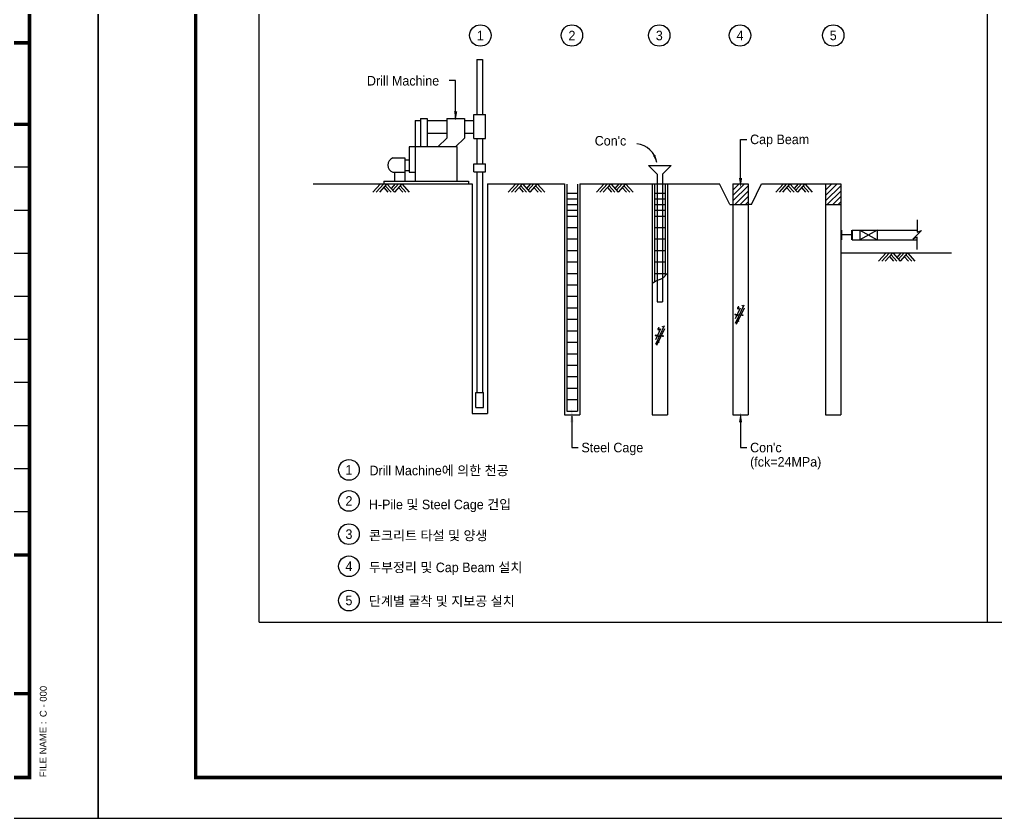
# Model space of a CAD drawing. Header units: millimetres. Extents: x 1073475 to 2890243, y -1340830 to -367733.
# Drawn here: x 2763748 to 2768041, y -373673 to -370163 of the extents above; entities that cross this region are included whole.
import ezdxf
from ezdxf.enums import TextEntityAlignment as Align

# ---------------------------------------------------------------- set-up
doc = ezdxf.new("R2010")
doc.units = ezdxf.units.MM
doc.header["$LTSCALE"] = 50
doc.linetypes.add('CENTER2', pattern=[28.575, 19.05, -3.175, 3.175, -3.175])
doc.linetypes.add('HIDDEN2', pattern=[4.7625, 3.175, -1.5875])
for name, color, linetype in [('1', 1, 'Continuous'), ('11', 11, 'Continuous'), ('3', 3, 'Continuous'), ('4', 4, 'Continuous'), ('5', 6, 'CENTER2'), ('6', 6, 'Continuous'), ('C-DIM', 7, 'Continuous'), ('C-DIM-1', 9, 'Continuous'), ('DIM', 7, 'Continuous'), ('MWO', 5, 'Continuous'), ('TEX', 3, 'Continuous'), ('TEXT', 3, 'Continuous')]:
    doc.layers.add(name, color=color, linetype=linetype)
doc.layers.add('defpoint', color=193, linetype='Continuous', plot=False)
doc.styles.add('RXHG', font='arial.ttf')
doc.styles.add('돋움', font='')
doc.styles.get('돋움').set_extended_font_data('Dotum')

# ---------------------------------------------------------------- blocks, each defined once
blk = doc.blocks.new('dbox')
at = {"layer": '11'}
for p, q in [((4288, 1800), (4288, 57600)), ((81088, 57600), (81088, 1800)), ((81088, 1800), (4288, 1800))]:
    blk.add_line(p, q, dxfattribs=at)
at = {"layer": '11', "const_width": 150}
blk.add_lwpolyline([(81088, 1800), (4288, 1800), (4288, 57600), (81088, 57600)], close=True, dxfattribs=at)
for points in [[(81088, 34076), (74675, 34076)], [(81088, 30501), (74675, 30501)], [(81088, 11577), (74675, 11577)], [(81088, 5480), (74675, 5480)]]:
    blk.add_lwpolyline(points, dxfattribs=at)
at = {"layer": '3'}
for p, q in [((81088, 28609), (74675, 28609)), ((81088, 26717), (74675, 26717)), ((81088, 24824), (74675, 24824)), ((81088, 22932), (74675, 22932)), ((81088, 21039), (74675, 21039)), ((81088, 19147), (74675, 19147)), ((81088, 17255), (74675, 17255)), ((81088, 15362), (74675, 15362)), ((81088, 13470), (74675, 13470))]:
    blk.add_line(p, q, dxfattribs=at)
at = {"layer": 'TEXT', "color": 7}
for p, q in [((0, 0), (0, 59400)), ((84100, 59400), (84100, 0)), ((84100, 0), (0, 0))]:
    blk.add_line(p, q, dxfattribs=at)
at = {"layer": 'TEX', "color": 7, "linetype": 'Continuous', "style": 'RXHG', "width": 1}
blk.add_text('FILE NAME : ', height=300, rotation=90, dxfattribs=at).set_placement((81831, 1813))
at = {"layer": 'TEX', "color": 6, "linetype": 'Continuous', "style": 'RXHG', "width": 1}
for tag, p in [('일자', (76628, 15972)), ('축척', (76628, 13925)), ('설계번호', (76684, 12170))]:
    blk.add_attdef(tag, p, '', height=300, dxfattribs=at)
at = {"layer": 'TEX', "color": 7, "linetype": 'Continuous', "style": 'RXHG', "width": 1}
blk.add_attdef('파일명', (81840, 4453), '', height=300, rotation=90, dxfattribs=at)
at = {"layer": 'TEX', "linetype": 'Continuous', "style": 'RXHG', "width": 1}
for tag, p in [('도면명-1', (77799, 3389)), ('도면명-2', (77799, 2662))]:
    blk.add_attdef(tag, text='', height=400, dxfattribs=at).set_placement(p, align=Align.CENTER)
blk = doc.blocks.new('A$C12496A70')
at = {"color": 7}
for p, q in [((1468.6, -609.3), (1468.6, -1170)), ((1492.2, -609.3), (1492.2, -1170)), ((-44, -652.4), (655, -652.4)), ((655, -652.4), (655, -1660.4)), ((722.2, -652.4), (1061.3, -652.4)), ((722.2, -652.4), (722.2, -1660.4)), ((1061.3, -652.4), (1061.3, -1666.7)), ((1071.4, -653.6), (1071.4, -1649.9)), ((1118.4, -653.6), (1118.4, -1649.9)), ((1128.5, -652.4), (1128.5, -1666.7)), ((1128.5, -652.4), (1742.1, -652.4)), ((1446.8, -652.4), (1446.8, -1666.7)), ((1456.9, -653.6), (1456.9, -1081.6)), ((1503.9, -653.6), (1503.9, -1054.6)), ((1514, -652.4), (1514, -1666.7)), ((1801.3, -652.4), (1801.3, -1666.7)), ((1868.5, -652.4), (1868.5, -1666.7)), ((1927.6, -652.4), (2275.1, -652.4)), ((2207.9, -742.7), (2275.1, -742.7)), ((655, -1660.4), (722.2, -1660.4)), ((1061.3, -1666.7), (1128.5, -1666.7)), ((1446.8, -1666.7), (1514, -1666.7)), ((1801.3, -1666.7), (1868.5, -1666.7))]:
    blk.add_line(p, q, dxfattribs=at)
for p, q in [((1787.3, -742.7), (1742.1, -652.4)), ((1801.3, -652.4), (1868.5, -652.4)), ((1882.5, -742.7), (1927.6, -652.4)), ((2207.9, -652.4), (2275.1, -652.4)), ((1787.3, -742.7), (1801.3, -742.7)), ((1882.5, -742.7), (1868.5, -742.7)), ((2325.5, -855.4), (2611.1, -855.4)), ((2325.5, -897.4), (2611.1, -897.4)), ((2275.1, -955.5), (2762.4, -955.5)), ((1468.6, -1170), (1492.2, -1170))]:
    blk.add_line(p, q)
at = {"color": 1}
for p, q in [((1071.4, -692.3), (1118.4, -692.3)), ((1071.4, -717.5), (1118.4, -717.5)), ((1456.9, -692.3), (1503.9, -692.3)), ((1456.9, -717.5), (1503.9, -717.5)), ((1071.4, -742.7), (1118.4, -742.7)), ((1071.4, -767.9), (1118.4, -767.9)), ((1456.9, -742.7), (1503.9, -742.7)), ((1456.9, -767.9), (1503.9, -767.9)), ((1071.4, -793.1), (1118.4, -793.1)), ((1456.9, -793.1), (1503.9, -793.1)), ((1071.4, -843.5), (1118.4, -843.5)), ((1456.9, -843.5), (1503.9, -843.5)), ((1071.4, -893.9), (1118.4, -893.9)), ((1456.9, -893.9), (1503.9, -893.9)), ((1071.4, -944.3), (1118.4, -944.3)), ((1456.9, -944.3), (1503.9, -944.3)), ((1071.4, -994.7), (1118.4, -994.7)), ((1456.9, -994.7), (1503.9, -994.7)), ((1071.4, -1045.1), (1118.4, -1045.1)), ((1456.9, -1045.1), (1503.9, -1045.1)), ((1071.4, -1095.5), (1118.4, -1095.5)), ((1071.4, -1145.9), (1118.4, -1145.9)), ((1071.4, -1196.3), (1118.4, -1196.3)), ((1071.4, -1246.7), (1118.4, -1246.7)), ((1071.4, -1297.1), (1118.4, -1297.1)), ((1071.4, -1347.5), (1118.4, -1347.5)), ((1071.4, -1397.9), (1118.4, -1397.9)), ((1071.4, -1448.3), (1118.4, -1448.3)), ((1071.4, -1498.7), (1118.4, -1498.7)), ((1071.4, -1549.1), (1118.4, -1549.1)), ((1071.4, -1599.5), (1118.4, -1599.5)), ((1071.4, -1649.9), (1118.4, -1649.9))]:
    blk.add_line(p, q, dxfattribs=at)
at = {"color": 7, "linetype": 'HIDDEN2'}
blk.add_line((1801.3, -742.7), (1868.5, -742.7), dxfattribs=at)
at = {"layer": '1'}
for p, q in [((251.9, -652.4), (219.2, -688)), ((266.5, -652.4), (233.8, -688)), ((281.1, -652.4), (248.4, -688)), ((266.5, -668.3), (284.6, -688)), ((273.8, -660.3), (299.2, -688)), ((281.1, -652.4), (313.8, -688)), ((317.3, -652.4), (299.2, -672.1)), ((331.9, -652.4), (306.5, -680.1)), ((346.5, -652.4), (313.8, -688)), ((331.9, -668.3), (350, -688)), ((339.2, -660.3), (364.6, -688)), ((346.5, -652.4), (379.2, -688)), ((846.9, -652.4), (814.2, -688)), ((861.5, -652.4), (828.8, -688)), ((876.1, -652.4), (843.4, -688)), ((861.5, -668.3), (879.6, -688)), ((868.8, -660.3), (894.2, -688)), ((876.1, -652.4), (908.8, -688)), ((912.3, -652.4), (894.2, -672.1)), ((926.8, -652.4), (901.5, -680.1)), ((941.4, -652.4), (908.8, -688)), ((926.8, -668.3), (944.9, -688)), ((934.1, -660.3), (959.5, -688)), ((941.4, -652.4), (974.1, -688)), ((1235.1, -652.4), (1202.4, -688)), ((1249.7, -652.4), (1217, -688)), ((1264.3, -652.4), (1231.6, -688)), ((1249.7, -668.3), (1267.8, -688)), ((1257, -660.3), (1282.4, -688)), ((1264.3, -652.4), (1297, -688)), ((1300.5, -652.4), (1282.4, -672.1)), ((1315.1, -652.4), (1289.7, -680.1)), ((1329.7, -652.4), (1297, -688)), ((1315.1, -668.3), (1333.2, -688)), ((1322.4, -660.3), (1347.8, -688)), ((1329.7, -652.4), (1362.4, -688)), ((2022.9, -652.4), (1990.3, -688)), ((2037.5, -652.4), (2004.8, -688)), ((2052.1, -652.4), (2019.4, -688)), ((2037.5, -668.3), (2055.6, -688)), ((2044.8, -660.3), (2070.2, -688)), ((2052.1, -652.4), (2084.8, -688)), ((2088.3, -652.4), (2070.2, -672.1)), ((2102.9, -652.4), (2077.5, -680.1)), ((2117.5, -652.4), (2084.8, -688)), ((2102.9, -668.3), (2121, -688)), ((2110.2, -660.3), (2135.6, -688)), ((2117.5, -652.4), (2150.2, -688)), ((2474.2, -955.5), (2441.6, -991.1)), ((2488.8, -955.5), (2456.2, -991.1)), ((2503.4, -955.5), (2470.7, -991.1)), ((2488.8, -971.4), (2506.9, -991.1)), ((2496.1, -963.4), (2521.5, -991.1)), ((2503.4, -955.5), (2536.1, -991.1)), ((2539.6, -955.5), (2521.5, -975.2)), ((2554.2, -955.5), (2528.8, -983.2)), ((2568.8, -955.5), (2536.1, -991.1)), ((2554.2, -971.4), (2572.3, -991.1)), ((2561.5, -963.4), (2586.9, -991.1)), ((2568.8, -955.5), (2601.5, -991.1))]:
    blk.add_line(p, q, dxfattribs=at)
at = {"layer": '4'}
for p, q in [((676, -105.3), (676, -346.8)), ((701.2, -105.3), (701.2, -346.8)), ((405.2, -374.2), (405.2, -639.8)), ((405.2, -374.2), (428.3, -374.2)), ((428.3, -364.3), (428.3, -489)), ((428.3, -364.3), (457.4, -364.3)), ((457.4, -364.3), (457.4, -489)), ((457.4, -374.2), (544, -374.2)), ((544, -364.3), (544, -450.8)), ((544, -364.3), (621.4, -364.3)), ((621.4, -364.3), (621.4, -450.8)), ((621.4, -374.2), (663.4, -374.2)), ((663.4, -452.2), (663.4, -346.8)), ((663.4, -346.8), (713.8, -346.8)), ((713.8, -452.2), (713.8, -346.8)), ((457.4, -428.5), (544, -428.5)), ((621.4, -428.5), (663.4, -428.5)), ((544, -450.8), (504.8, -489)), ((621.4, -450.8), (582.2, -489)), ((663.4, -452.2), (713.8, -452.2)), ((676, -452.2), (676, -563.4)), ((701.2, -452.2), (701.2, -563.4)), ((378, -489), (378, -600.6)), ((589.1, -489), (378, -489)), ((589.1, -639.8), (589.1, -489)), ((306.5, -538.2), (359.9, -538.2)), ((359.9, -538.2), (359.9, -639.8)), ((359.9, -546.2), (378, -546.2)), ((306.5, -600.6), (359.9, -600.6)), ((314.5, -600.6), (314.5, -639.8)), ((359.9, -592.5), (378, -592.5)), ((378, -600.6), (405.2, -600.6)), ((663.4, -599.5), (663.4, -563.4)), ((663.4, -563.4), (713.8, -563.4)), ((663.4, -599.5), (713.8, -599.5)), ((676, -599.5), (676, -1568)), ((701.2, -599.5), (701.2, -1568)), ((713.8, -599.5), (713.8, -563.4)), ((671.2, -1634), (671.2, -1568)), ((671.2, -1568), (704.7, -1568)), ((704.7, -1634), (704.7, -1568)), ((671.2, -1634), (704.7, -1634))]:
    blk.add_line(p, q, dxfattribs=at)
at = {"layer": '4', "color": 7, "linetype": 'Continuous'}
for p, q in [((2207.9, -652.4), (2207.9, -1666.3)), ((2275.1, -652.4), (2275.1, -1666.3)), ((2278.5, -855.4), (2278.5, -897.4)), ((2322.2, -855.4), (2322.2, -897.4)), ((2325.5, -855.4), (2325.5, -897.4)), ((2359.1, -855.4), (2359.1, -897.4)), ((2435.8, -855.4), (2435.8, -897.4))]:
    blk.add_line(p, q, dxfattribs=at)
at = {"layer": '4', "color": 7}
blk.add_line((2207.9, -1666.3), (2275.1, -1666.3), dxfattribs=at)
at = {"layer": '4'}
blk.add_arc((318.9, -569.4), 33.6, 111.7602, 248.2398, dxfattribs=at)
at = {"layer": '5'}
for p, q in [((267.2, -639.8), (639.9, -639.8)), ((267.2, -639.8), (267.2, -652.4)), ((639.9, -639.8), (639.9, -652.4))]:
    blk.add_line(p, q, dxfattribs=at)
at = {"layer": '6', "color": 8}
for centre, radius in [((691.4, 0), 47), ((1093.9, 0), 47), ((1477.8, 0), 47), ((1832.5, 0), 47), ((2242.1, 0), 47), ((113.9, -1908.5), 45.4), ((113.9, -2044.7), 45.4), ((113.9, -2190.8), 45.4), ((113.9, -2331.9), 45.4), ((113.9, -2482.5), 45.4)]:
    blk.add_circle(centre, radius, dxfattribs=at)
at = {"layer": 'C-DIM-1'}
for p, q in [((582.7, -197.3), (554.7, -197.3)), ((582.7, -361.1), (582.7, -197.3)), ((1834.9, -456.4), (1862.9, -456.4)), ((1834.9, -654.4), (1834.9, -456.4)), ((1093.6, -1671.9), (1093.6, -1810.3)), ((1834.9, -1671.9), (1834.9, -1810.3)), ((1093.6, -1810.3), (1121.6, -1810.3)), ((1834.9, -1810.3), (1862.9, -1810.3))]:
    blk.add_line(p, q, dxfattribs=at)
for points in [[(575.7, -333.1), (589.7, -333.1), (582.7, -375.1)], [(1841.9, -626.4), (1827.9, -626.4), (1834.9, -668.4)], [(1100.6, -1699.9), (1086.6, -1699.9), (1093.6, -1639.6)], [(1841.9, -1699.9), (1827.9, -1699.9), (1834.9, -1657.9)]]:
    blk.add_solid(points, dxfattribs=at)
at = {"layer": 'DIM'}
for p, q in [((1430.2, -570.9), (1530.6, -570.9)), ((1468.6, -609.3), (1430.2, -570.9)), ((1492.2, -609.3), (1530.6, -570.9)), ((1801.3, -703.5), (1852.9, -652.4)), ((1801.3, -679.8), (1829, -652.4)), ((1801.3, -727.1), (1868.5, -660.6)), ((1809.4, -742.7), (1868.5, -684.2)), ((2207.9, -703.5), (2259.5, -652.4)), ((2207.9, -679.8), (2235.7, -652.4)), ((2207.9, -727.1), (2275.1, -660.6)), ((2216.1, -742.7), (2275.1, -684.2)), ((1833.3, -742.7), (1868.5, -707.9)), ((2240, -742.7), (2275.1, -707.9)), ((1857.2, -742.7), (1868.5, -731.5)), ((2263.8, -742.7), (2275.1, -731.5)), ((2611.1, -810.3), (2611.1, -864.7)), ((2359.1, -855.4), (2435.8, -897.4)), ((2435.8, -855.4), (2359.1, -897.4)), ((2629.9, -856.6), (2592.3, -894.2)), ((2611.1, -864.7), (2629.9, -856.6)), ((2322.2, -876.4), (2278.5, -876.4)), ((2611.1, -886.1), (2592.3, -894.2)), ((2611.1, -940.5), (2611.1, -886.1))]:
    blk.add_line(p, q, dxfattribs=at)
blk.add_lwpolyline([(1446.8, -1088.7), (1454.5, -1083.1), (1460.9, -1079), (1466.4, -1076.1), (1470.9, -1074.1), (1474.7, -1072.9), (1478, -1072), (1480.9, -1071.3), (1483.6, -1070.6), (1486.2, -1069.5), (1488.9, -1067.9), (1491.8, -1065.9), (1495.1, -1063.2), (1498.8, -1059.7), (1503.1, -1055.5), (1508.1, -1050.3), (1514, -1044.2)], dxfattribs=at)
blk.add_arc((1368, -575.4), 100.4, 10.0033, 83.2841, dxfattribs=at)
at = {"layer": 'DIM', "color": 0}
blk.add_solid([(1460.8, -524.4), (1450.2, -528.2), (1466.9, -557.9)], dxfattribs=at)
at = {"layer": 'MWO', "color": 4}
blk.add_line((676, -105.3), (701.2, -105.3), dxfattribs=at)
at = {"layer": 'MWO', "color": 2}
for p, q in [((1848.9, -1184.2), (1810.8, -1265)), ((1833, -1197.3), (1811.7, -1244.6)), ((1851.4, -1197.3), (1815.2, -1270.1)), ((1498.8, -1276), (1460.6, -1356.9)), ((1482.9, -1289.2), (1461.6, -1336.4)), ((1501.3, -1289.2), (1465.1, -1361.9))]:
    blk.add_line(p, q, dxfattribs=at)
for points in [[(1823.2, -1201.1, 0.160802), (1824.1, -1201.2, 0.106236), (1825.4, -1200.5, 0.070661), (1826.5, -1199.4, 0.056941), (1827.4, -1197.7, 0.056941), (1827.9, -1195.8, 0.070661), (1827.9, -1194.3, 0.106236), (1827.4, -1192.9, 0.160802), (1826.6, -1192.3, 0.160802), (1825.7, -1192.2, 0.106236), (1824.4, -1192.9, 0.070661), (1823.3, -1194, 0.056941), (1822.4, -1195.7, 0.056941), (1821.9, -1197.6, 0.070661), (1821.9, -1199.1, 0.106236), (1822.4, -1200.5, 0.160802)], [(1473, -1293, 0.160802), (1474, -1293, 0.106236), (1475.3, -1292.4, 0.070661), (1476.3, -1291.2, 0.056941), (1477.2, -1289.5, 0.056941), (1477.7, -1287.7, 0.070661), (1477.7, -1286.1, 0.106236), (1477.3, -1284.7, 0.160802), (1476.5, -1284.1, 0.160802), (1475.5, -1284.1, 0.106236), (1474.3, -1284.7, 0.070661), (1473.2, -1285.9, 0.056941), (1472.3, -1287.6, 0.056941), (1471.8, -1289.4, 0.070661), (1471.8, -1291, 0.106236), (1472.3, -1292.3, 0.160802)]]:
    blk.add_lwpolyline(points, format="xyb", close=True, dxfattribs=at)
for centre, radius in [((1842.5, -1187), 0.758), ((1812.3, -1225.9), 2.16), ((1821.2, -1227.6), 3.03), ((1843.5, -1228.7), 2.05), ((1492.4, -1278.8), 0.758), ((1824.1, -1255.2), 1.88), ((1462.2, -1317.7), 2.16), ((1471.1, -1319.5), 3.03), ((1493.4, -1320.5), 2.05), ((1474, -1347), 1.88)]:
    blk.add_circle(centre, radius, dxfattribs=at)
at = {"layer": 'C-DIM', "style": '돋움'}
for s, p in [('1', (691.4, 0)), ('2', (1093.9, 0)), ('3', (1477.8, 0)), ('4', (1832.5, 0)), ('5', (2242.1, 0)), ('1', (113.9, -1908.5)), ('2', (113.9, -2044.7)), ('3', (113.9, -2190.8)), ('4', (113.9, -2331.9)), ('5', (113.9, -2482.5))]:
    blk.add_text(s, height=42, dxfattribs=at).set_placement(p, align=Align.MIDDLE)
for s, p in [('Drill Machine', (193, -198.9)), ("Con'c", (1194, -462.5)), ('Cap Beam', (1876.9, -456.4)), ('Steel Cage', (1135.6, -1810.3)), ("Con'c", (1876.9, -1810.3)), ('(fck=24MPa)', (1876.9, -1873.1))]:
    blk.add_text(s, height=42, dxfattribs=at).set_placement(p, align=Align.MIDDLE_LEFT)
for s, p in [('Drill Machine에 의한 천공', (204.2, -1932.1)), ('H-Pile 및 Steel Cage 건입', (201.5, -2081.4)), ('콘크리트 타설 및 양생', (202.6, -2217.7)), ('두부정리 및 Cap Beam 설치', (201.5, -2357.8)), ('단계별 굴착 및 지보공 설치', (201.5, -2505.9))]:
    blk.add_text(s, height=42, dxfattribs=at).set_placement(p)

msp = doc.modelspace()

# ---------------------------------------------------------------- linework, layer by layer
at = {"color": 4, "ltscale": 0.2}
msp.add_line((2764800.9, -372810.6), (2771280.9, -372810.6), dxfattribs=at)
at = {"layer": 'defpoint'}
for p, q in [((2764800.9, -372810.6), (2764800.9, -368730.6)), ((2768000.9, -372810.6), (2768000.9, -368730.6))]:
    msp.add_line(p, q, dxfattribs=at)

# ---------------------------------------------------------------- block references
ref = msp.add_blockref('dbox', (2755682.7, -373673.1), dxfattribs=dict(xscale=0.1, yscale=0.1, zscale=0.1))
ref.add_attrib('파일명', 'C - 000', (2763866.8, -373227.8), dxfattribs={"layer": 'TEX', "color": 7, "linetype": 'Continuous', "height": 30, "rotation": 90, "style": 'RXHG', "width": 1})
at = {"xscale": 0.1, "yscale": 0.1, "zscale": 0.1}
msp.add_blockref('dbox', (2764092.7, -373673.1), dxfattribs=at)
at = {"ltscale": 0.2}
msp.add_blockref('A$C12496A70', (2765081.4, -370233.2), dxfattribs=at)

doc.saveas('drawing.dxf')
